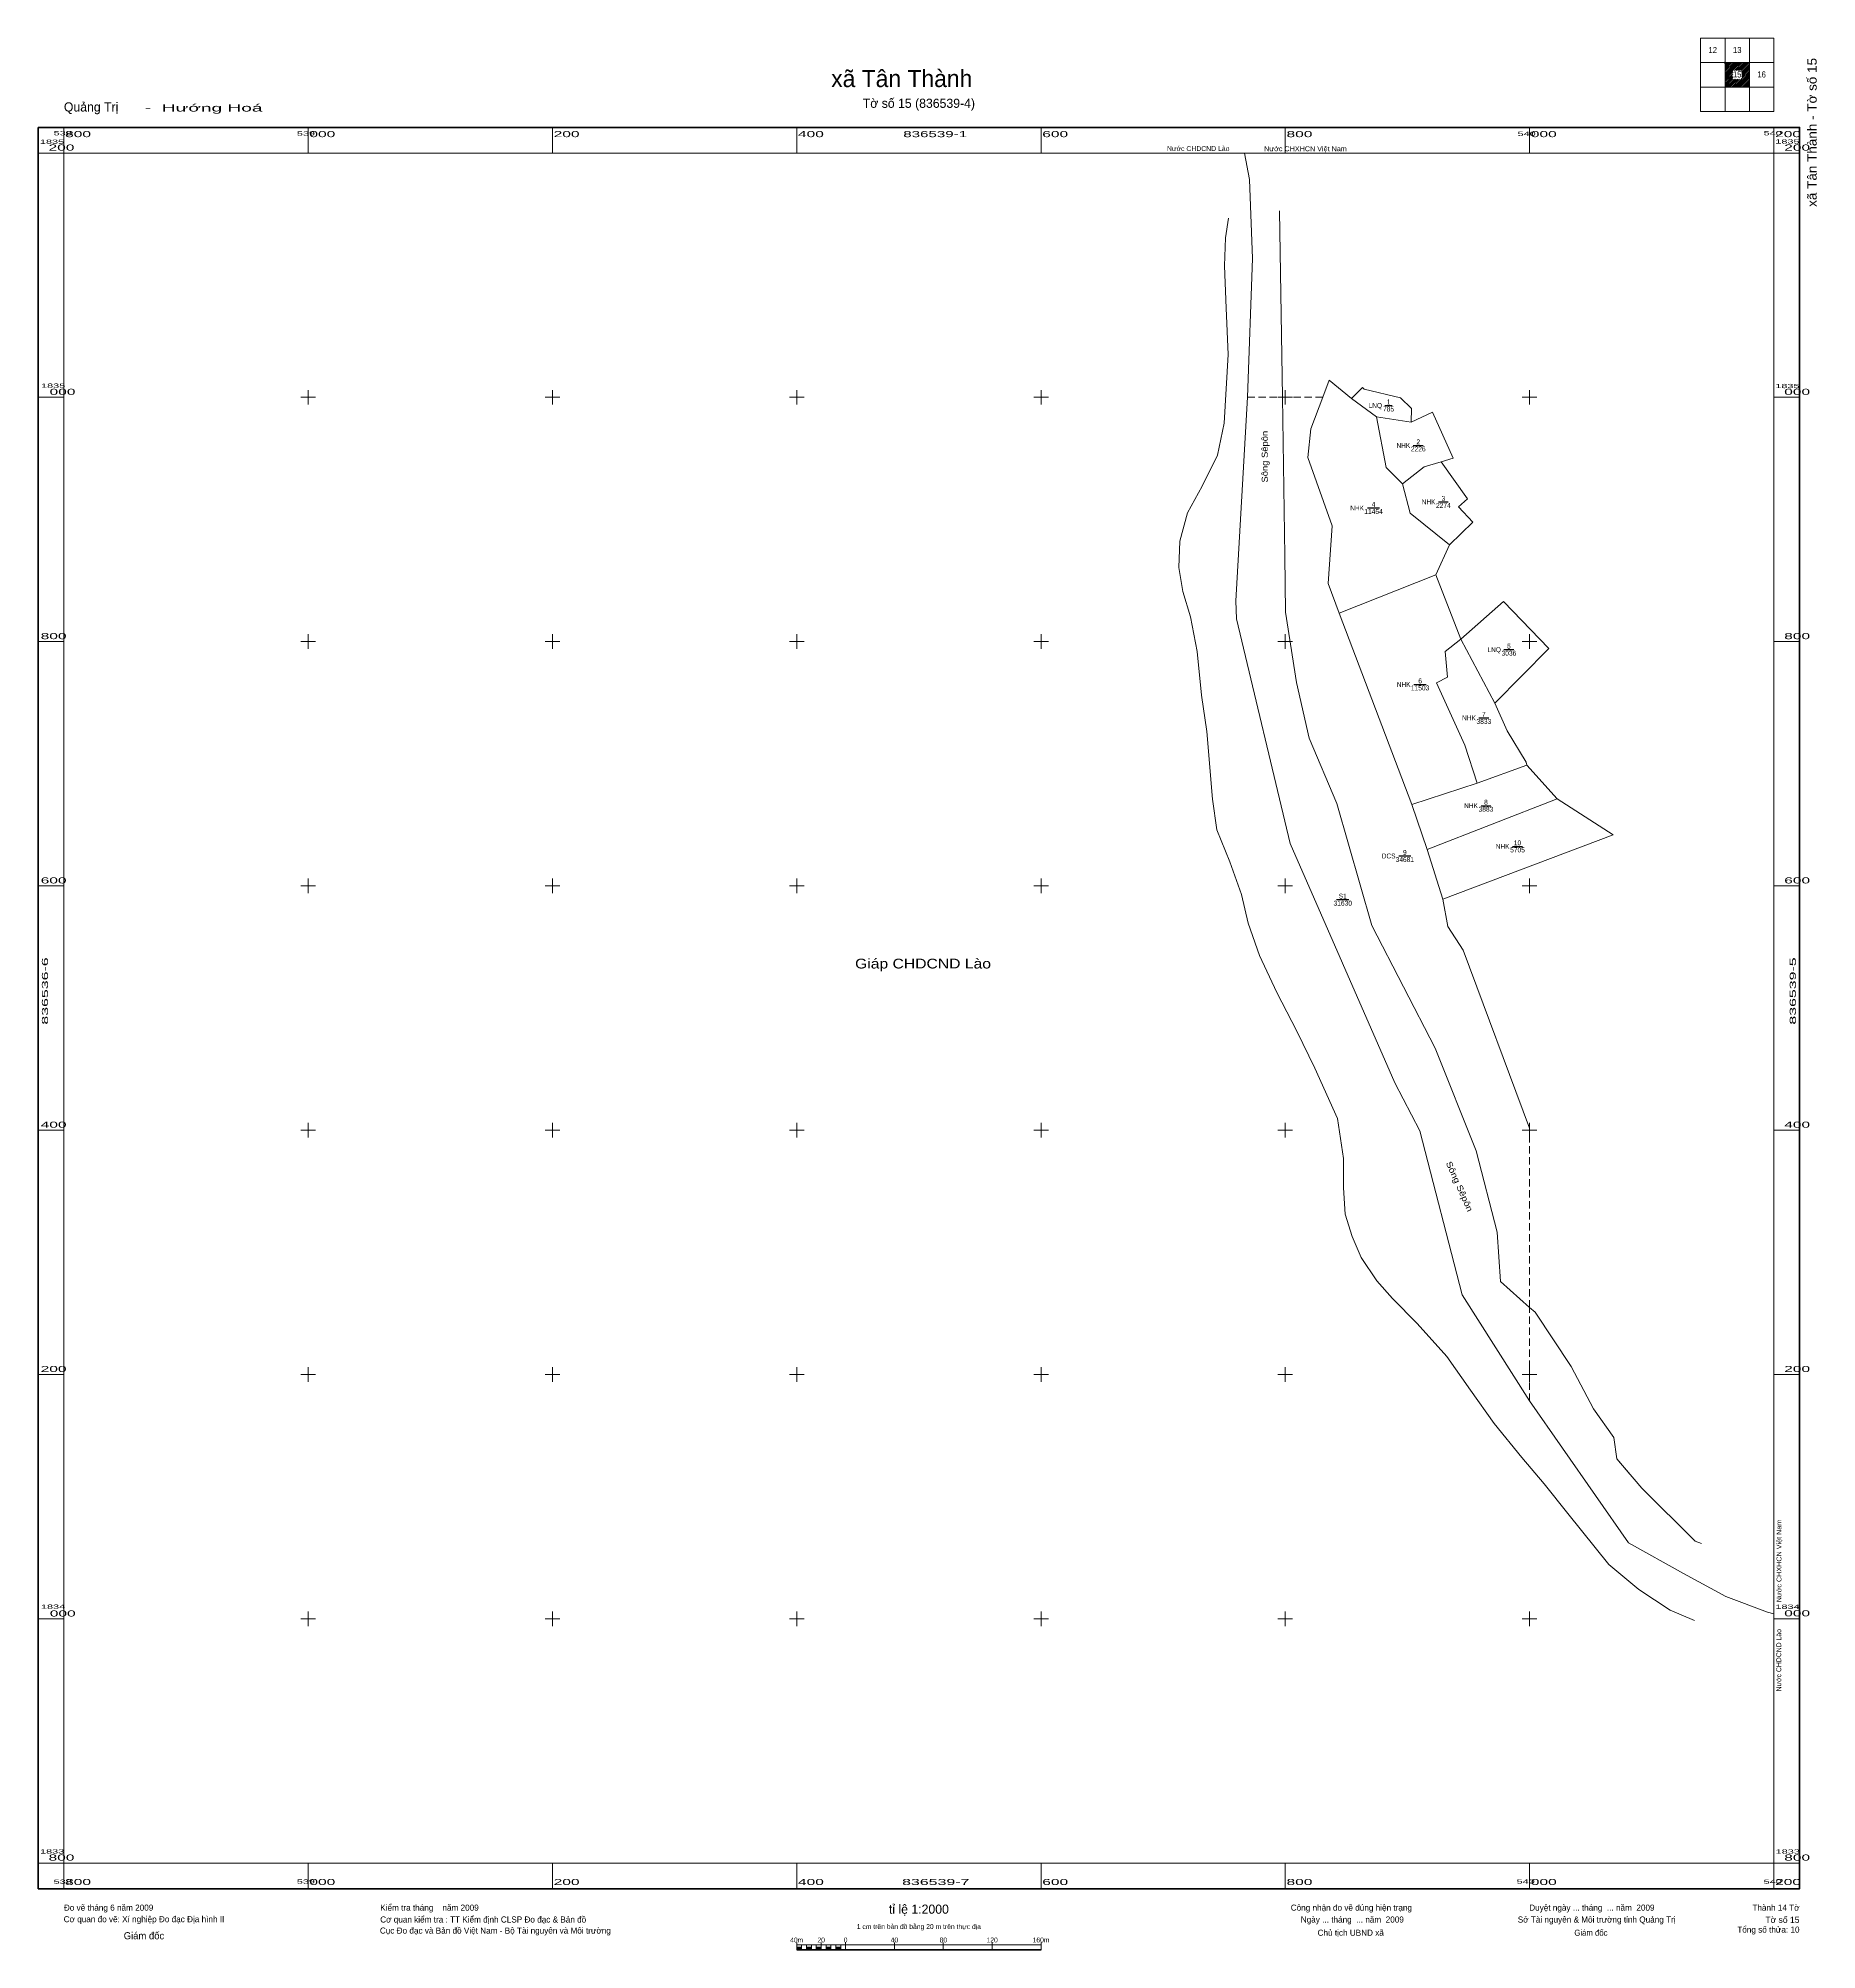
# Model space of a CAD drawing. Header units: metres. Extents: x 538779 to 540235, y 1833729 to 1835294.
import ezdxf
from ezdxf.enums import TextEntityAlignment as Align

# ---------------------------------------------------------------- set-up
doc = ezdxf.new("R2010")
doc.units = ezdxf.units.M
doc.header["$LTSCALE"] = 2
doc.header["$PDMODE"] = 32
doc.header["$PDSIZE"] = 1
doc.linetypes.add('MEDIUM_DASHED', pattern=[4.5, 3, -1.5])
for name, color, linetype, lineweight in [('10', 7, 'Continuous', 13), ('13', 7, 'Continuous', 25), ('23', 7, 'Continuous', 13), ('25', 7, 'MEDIUM_DASHED', 13), ('31', 7, 'Continuous', 13), ('40', 7, 'Continuous', 13), ('63', 7, 'Continuous', 13)]:
    doc.layers.add(name, color=color, linetype=linetype, lineweight=lineweight)
for name, color, linetype in [('39', 7, 'Continuous'), ('41', 7, 'Continuous'), ('58', 7, 'Continuous')]:
    doc.layers.add(name, color=color, linetype=linetype)

msp = doc.modelspace()

# ---------------------------------------------------------------- hatches: boundary and pattern name
at = {"layer": '63'}
for points in [[(539400, 1833729), (539400, 1833731), (539404, 1833731), (539404, 1833729)], [(539408, 1833729), (539408, 1833731), (539412, 1833731), (539412, 1833729)], [(539416, 1833729), (539416, 1833731), (539420, 1833731), (539420, 1833729)], [(539424, 1833729), (539424, 1833731), (539428, 1833731), (539428, 1833729)], [(539432, 1833729), (539432, 1833731), (539436, 1833731), (539436, 1833729)]]:
    msp.add_hatch(color=256, dxfattribs=at).paths.add_polyline_path(points)

# ---------------------------------------------------------------- linework, layer by layer
at = {"layer": '10'}
for p, q in [((539835.96, 1835013.92), (539830.63, 1835000)), ((539854.1, 1834999.02), (539874.67, 1834984.03)), ((539864.6, 1835006.62), (539863.21, 1835008)), ((539902.92, 1834979.6), (539874.67, 1834984.03)), ((539923.29, 1834854.73), (539934.48, 1834879.19)), ((539844.13, 1834823.17), (539923.29, 1834854.73)), ((539923.29, 1834854.73), (539943.6, 1834802)), ((539844.13, 1834823.17), (539903.52, 1834666.7)), ((539971.67, 1834749.61), (539943.6, 1834802)), ((539997.08, 1834701.38), (539997.72, 1834698.76)), ((540022.68, 1834671.42), (539997.72, 1834698.76)), ((539916.17, 1834629.68), (539903.52, 1834666.7)), ((540022.68, 1834671.42), (539916.17, 1834629.68)), ((540068.45, 1834641.83), (540022.68, 1834671.42)), ((540068.45, 1834641.83), (539928.94, 1834589.01)), ((539916.17, 1834629.68), (539928.94, 1834589.01)), ((539928.94, 1834589.01), (539933.05, 1834566.77)), ((539933.05, 1834566.77), (539945.56, 1834547.36)), ((539945.56, 1834547.36), (540000, 1834401.74))]:
    msp.add_line(p, q, dxfattribs=at)
for points in [[(539835.96, 1835013.92), (539854.1, 1834999.02), (539863.21, 1835008)], [(539830.63, 1835000), (539820.76, 1834974.23), (539818.47, 1834950.63), (539838.41, 1834894.9), (539835.11, 1834847.59), (539844.13, 1834823.17)], [(539864.6, 1835006.62), (539894.4, 1834999.48), (539903.43, 1834990.95), (539902.92, 1834979.6)], [(539895.89, 1834929.19), (539882.54, 1834942.49), (539874.67, 1834984.03)], [(539902.92, 1834979.6), (539920.52, 1834987.8), (539937.5, 1834950.19), (539927.56, 1834947.14)], [(539895.89, 1834929.19), (539913.81, 1834943.21), (539927.56, 1834947.14)], [(539934.48, 1834879.19), (539953.63, 1834897.89), (539941.74, 1834910.31), (539949.19, 1834916.82), (539927.56, 1834947.14)], [(539934.48, 1834879.19), (539902.18, 1834905.13), (539895.89, 1834929.19)], [(539971.67, 1834749.61), (540015.84, 1834794.28), (539978.61, 1834832.92), (539943.6, 1834802)], [(539957, 1834684.05), (539947, 1834715.28), (539923.74, 1834766.17), (539932.87, 1834771), (539930.97, 1834791.87), (539943.6, 1834802)], [(539997.08, 1834701.38), (539981.71, 1834727.06), (539971.67, 1834749.61)], [(539903.52, 1834666.7), (539957, 1834684.05), (539997.72, 1834698.76)]]:
    msp.add_lwpolyline(points, dxfattribs=at)
at = {"layer": '13'}
for p, q in [((539881.47, 1834993.34), (539887.58, 1834993.34)), ((539904.79, 1834960.64), (539912.93, 1834960.64)), ((539867.2, 1834909.4), (539877.24, 1834909.4)), ((539925.41, 1834914.41), (539933.44, 1834914.41)), ((539979.01, 1834793.41), (539987.15, 1834793.41)), ((539905.29, 1834764.97), (539915.41, 1834764.97)), ((539958.51, 1834737.53), (539966.6, 1834737.53)), ((539960.22, 1834665.66), (539968.31, 1834665.66)), ((539892.94, 1834624.49), (539902.74, 1834624.49)), ((539986.06, 1834632.35), (539994.18, 1834632.35)), ((539841.99, 1834588.76), (539852.11, 1834588.76))]:
    msp.add_line(p, q, dxfattribs=at)
at = {"layer": '23'}
for p, q in [((539864.6, 1835006.62), (539863.21, 1835008)), ((539997.08, 1834701.38), (539997.72, 1834698.76))]:
    msp.add_line(p, q, dxfattribs=at)
at = {"layer": '25'}
for p, q in [((540000, 1834254.86), (540000, 1834401.74)), ((540000, 1834178.47), (540000, 1834254.86))]:
    msp.add_line(p, q, dxfattribs=at)
msp.add_lwpolyline([(539769, 1835000), (539797.69, 1835000), (539830.63, 1835000)], dxfattribs=at)
at = {"layer": '31'}
msp.add_line((540082.13, 1834118.3), (540071.35, 1834130.89), dxfattribs=at)
for points in [[(540000, 1834254.86), (539976.08, 1834276.05), (539973.31, 1834316.46), (539956.3, 1834383.14), (539922.56, 1834467.08), (539870.75, 1834567.63), (539842.2, 1834667.54), (539819.53, 1834721.07), (539809.04, 1834766.41), (539800.17, 1834824.03), (539799.71, 1834870.14), (539797.69, 1835000), (539795.31, 1835152.59)], [(539753.54, 1835146.78), (539751, 1835130.48), (539750.33, 1835107.77), (539751.67, 1835073.11), (539753.22, 1835035.19), (539750.01, 1834978.94), (539744.6, 1834952.71), (539732.06, 1834927.38), (539720.05, 1834905.55), (539713.54, 1834882.16), (539712.73, 1834860.68), (539716.09, 1834840.93), (539722.38, 1834820.26), (539727.83, 1834791.85), (539731.47, 1834756.2), (539735.83, 1834726.42), (539740.33, 1834671.05), (539743.99, 1834646.02), (539754.68, 1834619.62), (539764.13, 1834593.07), (539769.5, 1834569.49), (539778.96, 1834542.95), (539793.05, 1834512.72), (539809.34, 1834481.03), (539824.06, 1834450.88), (539842.85, 1834409.64), (539847.57, 1834376.77), (539847.66, 1834352.9), (539849.05, 1834331.36), (539854.6, 1834312.95), (539862.21, 1834295.71), (539875.03, 1834276.58), (539887.62, 1834262.11), (539907.91, 1834241.8), (539932.27, 1834214.63), (539951.53, 1834187.03), (539971.05, 1834159.77), (539993.6, 1834132.08), (540012.01, 1834110.47), (540031.19, 1834086.29), (540064.89, 1834044.43), (540089.56, 1834024), (540115.08, 1834007.11), (540135.04, 1833998.5)], [(540071.35, 1834130.89), (540069.05, 1834148.51), (540052.32, 1834171.98), (540033.98, 1834206.64), (540004.46, 1834250.91), (540000, 1834254.86)], [(540140.8, 1834061.5), (540135.44, 1834063.5), (540091.86, 1834106.93), (540071.35, 1834130.89)]]:
    msp.add_lwpolyline(points, dxfattribs=at)
at = {"layer": '40'}
msp.add_lwpolyline([(539766.6, 1835200), (539770.81, 1835178.25), (539773.22, 1835113.63), (539769, 1835000), (539759.43, 1834833.49), (539760.07, 1834818.7), (539804.08, 1834634.83), (539889.53, 1834438.75), (539910.09, 1834399.54), (539944.78, 1834265.17), (540000, 1834178.47), (540080.99, 1834062.03), (540125.96, 1834036.96), (540160.65, 1834018.31), (540194.7, 1834005.45), (540200, 1834004.15)], dxfattribs=at)
at = {"layer": '63'}
for p, q in [((540160, 1835234), (540160, 1835294)), ((540180, 1835234), (540180, 1835294)), ((540140, 1835274), (540200, 1835274)), ((540160, 1835272.58), (540161.42, 1835274)), ((540160, 1835271.18), (540162.82, 1835274)), ((540160, 1835269.76), (540164.24, 1835274)), ((540160, 1835268.34), (540165.66, 1835274)), ((540160, 1835266.92), (540167.08, 1835274)), ((540160, 1835265.52), (540168.48, 1835274)), ((540160, 1835264.1), (540169.9, 1835274)), ((540160, 1835262.68), (540171.32, 1835274)), ((540160, 1835261.28), (540172.72, 1835274)), ((540160, 1835259.86), (540166.5, 1835266.36)), ((540160, 1835258.44), (540166.45, 1835264.89)), ((540160, 1835257.04), (540166.25, 1835263.28)), ((540160, 1835255.62), (540166.43, 1835262.05)), ((540160, 1835254.2), (540166.5, 1835260.7)), ((540161.22, 1835254), (540167.72, 1835260.5)), ((540162.62, 1835254), (540169.12, 1835260.5)), ((540164.04, 1835254), (540170.54, 1835260.5)), ((540165.46, 1835254), (540171.96, 1835260.5)), ((540166.88, 1835254), (540173.36, 1835260.5)), ((540167.64, 1835267.5), (540174.14, 1835274)), ((540168.28, 1835254), (540180, 1835265.72)), ((540169.06, 1835267.5), (540175.56, 1835274)), ((540169.7, 1835254), (540180, 1835264.3)), ((540170.48, 1835267.5), (540176.98, 1835274)), ((540171.12, 1835254), (540180, 1835262.88)), ((540171.88, 1835267.5), (540178.38, 1835274)), ((540172.52, 1835254), (540180, 1835261.48)), ((540173.3, 1835267.5), (540179.8, 1835274)), ((540173.5, 1835266.28), (540180, 1835272.78)), ((540173.5, 1835260.64), (540180, 1835267.12)), ((540173.65, 1835265.03), (540180, 1835271.38)), ((540173.69, 1835263.65), (540180, 1835269.96)), ((540173.8, 1835262.34), (540180, 1835268.54)), ((540173.94, 1835254), (540180, 1835260.06)), ((540140, 1835254), (540200, 1835254)), ((540175.36, 1835254), (540180, 1835258.64)), ((540176.76, 1835254), (540180, 1835257.24)), ((540178.18, 1835254), (540180, 1835255.82)), ((540179.6, 1835254), (540180, 1835254.4)), ((538800, 1835200), (538800, 1835221)), ((539000, 1835200), (539000, 1835221)), ((539200, 1835200), (539200, 1835221)), ((539400, 1835200), (539400, 1835221)), ((539600, 1835200), (539600, 1835221)), ((539800, 1835200), (539800, 1835221)), ((540000, 1835200), (540000, 1835221)), ((540200, 1835200), (540200, 1835221)), ((538800, 1835200), (538779, 1835200)), ((540200, 1835200), (540221, 1835200)), ((538800, 1835000), (538779, 1835000)), ((538994, 1835000), (539006, 1835000)), ((539000, 1834994), (539000, 1835006)), ((539194, 1835000), (539206, 1835000)), ((539200, 1834994), (539200, 1835006)), ((539394, 1835000), (539406, 1835000)), ((539400, 1834994), (539400, 1835006)), ((539594, 1835000), (539606, 1835000)), ((539600, 1834994), (539600, 1835006)), ((539794, 1835000), (539806, 1835000)), ((539800, 1834994), (539800, 1835006)), ((539994, 1835000), (540006, 1835000)), ((540000, 1834994), (540000, 1835006)), ((540200, 1835000), (540221, 1835000)), ((539000, 1834794), (539000, 1834806)), ((539200, 1834794), (539200, 1834806)), ((539400, 1834794), (539400, 1834806)), ((539600, 1834794), (539600, 1834806)), ((539800, 1834794), (539800, 1834806)), ((540000, 1834794), (540000, 1834806)), ((538800, 1834800), (538779, 1834800)), ((538994, 1834800), (539006, 1834800)), ((539194, 1834800), (539206, 1834800)), ((539394, 1834800), (539406, 1834800)), ((539594, 1834800), (539606, 1834800)), ((539794, 1834800), (539806, 1834800)), ((539994, 1834800), (540006, 1834800)), ((540200, 1834800), (540221, 1834800)), ((539000, 1834594), (539000, 1834606)), ((539200, 1834594), (539200, 1834606)), ((539400, 1834594), (539400, 1834606)), ((539600, 1834594), (539600, 1834606)), ((539800, 1834594), (539800, 1834606)), ((540000, 1834594), (540000, 1834606)), ((538800, 1834600), (538779, 1834600)), ((538994, 1834600), (539006, 1834600)), ((539194, 1834600), (539206, 1834600)), ((539394, 1834600), (539406, 1834600)), ((539594, 1834600), (539606, 1834600)), ((539794, 1834600), (539806, 1834600)), ((539994, 1834600), (540006, 1834600)), ((540200, 1834600), (540221, 1834600)), ((538800, 1834400), (538779, 1834400)), ((538994, 1834400), (539006, 1834400)), ((539000, 1834394), (539000, 1834406)), ((539194, 1834400), (539206, 1834400)), ((539200, 1834394), (539200, 1834406)), ((539394, 1834400), (539406, 1834400)), ((539400, 1834394), (539400, 1834406)), ((539594, 1834400), (539606, 1834400)), ((539600, 1834394), (539600, 1834406)), ((539794, 1834400), (539806, 1834400)), ((539800, 1834394), (539800, 1834406)), ((539994, 1834400), (540006, 1834400)), ((540000, 1834394), (540000, 1834406)), ((540200, 1834400), (540221, 1834400)), ((538800, 1834200), (538779, 1834200)), ((538994, 1834200), (539006, 1834200)), ((539000, 1834194), (539000, 1834206)), ((539194, 1834200), (539206, 1834200)), ((539200, 1834194), (539200, 1834206)), ((539394, 1834200), (539406, 1834200)), ((539400, 1834194), (539400, 1834206)), ((539594, 1834200), (539606, 1834200)), ((539600, 1834194), (539600, 1834206)), ((539794, 1834200), (539806, 1834200)), ((539800, 1834194), (539800, 1834206)), ((539994, 1834200), (540006, 1834200)), ((540000, 1834194), (540000, 1834206)), ((540200, 1834200), (540221, 1834200)), ((538800, 1834000), (538779, 1834000)), ((538994, 1834000), (539006, 1834000)), ((539000, 1833994), (539000, 1834006)), ((539194, 1834000), (539206, 1834000)), ((539200, 1833994), (539200, 1834006)), ((539394, 1834000), (539406, 1834000)), ((539400, 1833994), (539400, 1834006)), ((539594, 1834000), (539606, 1834000)), ((539600, 1833994), (539600, 1834006)), ((539794, 1834000), (539806, 1834000)), ((539800, 1833994), (539800, 1834006)), ((539994, 1834000), (540006, 1834000)), ((540000, 1833994), (540000, 1834006)), ((540200, 1834000), (540221, 1834000)), ((538800, 1833800), (538779, 1833800)), ((538800, 1833800), (538800, 1833779)), ((539000, 1833800), (539000, 1833779)), ((539200, 1833800), (539200, 1833779)), ((539400, 1833800), (539400, 1833779)), ((539600, 1833800), (539600, 1833779)), ((539800, 1833800), (539800, 1833779)), ((540000, 1833800), (540000, 1833779)), ((540200, 1833800), (540200, 1833779)), ((540200, 1833800), (540221, 1833800)), ((539400, 1833729), (539400, 1833735)), ((539400, 1833733), (539600, 1833733)), ((539404, 1833729), (539404, 1833733)), ((539408, 1833729), (539408, 1833733)), ((539412, 1833729), (539412, 1833733)), ((539416, 1833729), (539416, 1833733)), ((539420, 1833729), (539420, 1833735)), ((539420, 1833729), (539420, 1833733)), ((539424, 1833729), (539424, 1833733)), ((539428, 1833729), (539428, 1833733)), ((539432, 1833729), (539432, 1833733)), ((539436, 1833729), (539436, 1833733)), ((539440, 1833729), (539440, 1833735)), ((539480, 1833729), (539480, 1833735)), ((539520, 1833729), (539520, 1833735)), ((539560, 1833729), (539560, 1833735)), ((539600, 1833729), (539600, 1833735))]:
    msp.add_line(p, q, dxfattribs=at)
at = {"layer": '63', "lineweight": 53}
msp.add_line((539400, 1833729), (539600, 1833729), dxfattribs=at)
at = {"layer": '63'}
for points in [[(540140, 1835234), (540200, 1835234), (540200, 1835294), (540140, 1835294)], [(538800, 1835200), (540200, 1835200), (540200, 1833800), (538800, 1833800)], [(539400, 1833729), (539400, 1833731), (539404, 1833731), (539404, 1833729)], [(539408, 1833729), (539408, 1833731), (539412, 1833731), (539412, 1833729)], [(539416, 1833729), (539416, 1833731), (539420, 1833731), (539420, 1833729)], [(539424, 1833729), (539424, 1833731), (539428, 1833731), (539428, 1833729)], [(539432, 1833729), (539432, 1833731), (539436, 1833731), (539436, 1833729)]]:
    msp.add_lwpolyline(points, close=True, dxfattribs=at)
at = {"layer": '63', "lineweight": 158}
msp.add_lwpolyline([(538779, 1835221), (540221, 1835221), (540221, 1833779), (538779, 1833779)], close=True, dxfattribs=at)
at = {"layer": '63'}
msp.add_point((540160, 1835274), dxfattribs=at)

# ---------------------------------------------------------------- texts
at = {"layer": '13', "width": 0.8}
for s, p in [('LNQ ', (539880.71, 1834991.34)), ('NHK ', (539903.77, 1834958.64)), ('NHK ', (539924.41, 1834912.41)), ('NHK ', (539865.94, 1834907.4)), ('LNQ ', (539977.99, 1834791.41)), ('NHK ', (539904.03, 1834762.97)), ('NHK ', (539957.5, 1834735.53)), ('NHK ', (539959.21, 1834663.66)), ('NHK ', (539985.04, 1834630.35)), ('DCS ', (539891.72, 1834622.49))]:
    msp.add_text(s, height=4, dxfattribs=at).set_placement(p, align=Align.RIGHT)
at = {"layer": '13'}
for s, width, p in [('1', 0.7, (539884.52, 1834994.23)), ('785', 0.85, (539884.52, 1834988.45)), ('2', 0.85, (539908.86, 1834961.53)), ('2226', 0.85, (539908.86, 1834955.75)), ('3', 0.85, (539929.43, 1834915.3)), ('11454', 0.85, (539872.22, 1834904.51)), ('4', 0.8, (539872.22, 1834910.29)), ('2274', 0.85, (539929.42, 1834909.52)), ('3036', 0.85, (539983.08, 1834788.52)), ('5', 0.85, (539983.08, 1834794.3)), ('11503', 0.85, (539910.35, 1834760.08)), ('6', 0.85, (539910.35, 1834765.86)), ('3833', 0.85, (539962.56, 1834732.64)), ('7', 0.85, (539962.56, 1834738.42)), ('8', 0.85, (539964.27, 1834666.55)), ('3883', 0.85, (539964.26, 1834660.77)), ('10', 0.85, (539990.11, 1834633.24)), ('34681', 0.8, (539897.84, 1834619.6)), ('9', 0.8, (539897.85, 1834625.38)), ('5705', 0.85, (539990.11, 1834627.46)), ('31630', 0.85, (539847.03, 1834583.85)), ('S1', 0.8, (539847.04, 1834589.63))]:
    msp.add_text(s, height=4, dxfattribs=dict(at, width=width)).set_placement(p, align=Align.CENTER)
at = {"layer": '39'}
for rotation, width, p in [(90.124, 1.15, (539785.64, 1834951.42)), (293.904, 1.2, (539940.3, 1834352.94))]:
    msp.add_text('Sông Sêpôn', height=5, rotation=rotation, dxfattribs=dict(at, width=width)).set_placement(p, align=Align.CENTER)
at = {"layer": '41', "width": 1.2}
msp.add_text('Giáp CHDCND Lào', height=8, dxfattribs=at).set_placement((539447.75, 1834532.39))
at = {"layer": '58'}
for s, width, p in [('Nước CHDCND Lào', 1.05, (539728.71, 1835201.65)), ('Nước CHXHCN Việt Nam', 1.1, (539816.48, 1835201.51))]:
    msp.add_text(s, height=4, dxfattribs=dict(at, width=width)).set_placement(p, align=Align.CENTER)
for s, width, p in [('Nước CHXHCN Việt Nam', 1.1, (540206.18, 1834047.29)), ('Nước CHDCND Lào', 1.05, (540205.99, 1833966.03))]:
    msp.add_text(s, height=4, rotation=90, dxfattribs=dict(at, width=width)).set_placement(p, align=Align.CENTER)
at = {"layer": '63'}
for s, height, width, p in [('12', 5, 0.9, (540149.97, 1835281.86)), ('13', 5, 0.95, (540169.98, 1835281.86)), ('15', 5, 0.95, (540169.98, 1835261.86)), ('16', 5, 0.9, (540189.97, 1835261.86)), ('836539-1', 5, 1.85, (539513.34, 1835213)), ('836539-7', 5, 1.95, (539513.81, 1833782)), ('40m', 4, 0.95, (539400, 1833735)), ('20', 4, 0.95, (539420, 1833735)), ('0', 4, 0.9, (539440, 1833735)), ('40', 4, 0.95, (539480, 1833735)), ('80', 4, 0.95, (539520, 1833735)), ('120', 4, 0.95, (539559.99, 1833735)), ('160m', 4, 0.95, (539600.01, 1833735))]:
    msp.add_text(s, height=height, dxfattribs=dict(at, width=width)).set_placement(p, align=Align.CENTER)
at = {"layer": '63', "width": 1.1}
msp.add_text('xã Tân Thành - Tờ số 15', height=7.5, rotation=90, dxfattribs=at).set_placement((540235, 1835277.86), align=Align.RIGHT)
at = {"layer": '63'}
for s, height, p in [('xã Tân Thành', 14, (539485.98, 1835254)), ('Tờ số 15 (836539-4)', 7.5, (539500.01, 1835237)), ('tỉ lệ 1:2000', 7.5, (539500.01, 1833758.5)), ('Công nhận đo vẽ đúng hiện trạng', 5, (539854.08, 1833761)), ('Duyệt ngày ... tháng  ... năm  2009', 5, (540051, 1833761)), ('1 cm trên bản đồ bằng 20 m trên thực địa', 4, (539499.99, 1833746))]:
    msp.add_text(s, height=height, dxfattribs=at).set_placement(p, align=Align.CENTER)
for s, height, p in [('Quảng Trị', 7.5, (538800, 1835234)), ('Đo vẽ tháng 6 năm 2009', 5, (538800, 1833761)), ('Kiểm tra tháng    năm 2009', 5, (539059, 1833761)), ('Cơ quan đo vẽ: Xí nghiệp Đo đạc Địa hình II', 5, (538799.83, 1833751.55)), (' Giám đốc', 5.8, (538846.81, 1833737.59)), ('Cục Đo đạc và Bản đồ Việt Nam - Bộ Tài nguyên và Môi trường', 5, (539058.72, 1833742.22)), ('Cơ quan kiểm tra : TT Kiểm định CLSP Đo đạc & Bản đồ', 5, (539059, 1833751.29)), ('Ngày ... tháng  ... năm  2009', 5, (539812.69, 1833751.26)), ('Chủ tịch UBND xã', 5, (539826.43, 1833740.46)), ('Sở Tài nguyên & Môi trường tỉnh Quảng Trị', 5, (539990.32, 1833751.26))]:
    msp.add_text(s, height=height, dxfattribs=at).set_placement(p)
for s, height, width, p in [('  -  Hướng Hoá', 6, 1.95, (538857.53, 1835234)), ('800', 5, 1.9, (538801, 1835213)), ('000', 5, 1.9, (539001, 1835213)), ('200', 5, 1.9, (539201, 1835213)), ('400', 5, 1.9, (539401, 1835213)), ('600', 5, 1.9, (539601, 1835213)), ('800', 5, 1.9, (539801, 1835213)), ('000', 5, 1.9, (540001, 1835213)), ('200', 5, 1.9, (540201, 1835213)), ('1835', 3.5, 1.9, (538780.39, 1835207.54)), ('1835', 3.5, 1.9, (540201.18, 1835207.72)), ('1835', 3.5, 1.9, (538781.33, 1835007.82)), ('1835', 3.5, 1.9, (540201.19, 1835007.51)), ('000', 5, 1.9, (538788.27, 1835002)), ('800', 5, 1.9, (538781, 1834802)), ('600', 5, 1.9, (538781, 1834602)), ('400', 5, 1.9, (538781, 1834402)), ('200', 5, 1.9, (538781, 1834202)), ('1834', 3.5, 1.9, (538781.26, 1834008.16)), ('1834', 3.5, 1.9, (540201.27, 1834008.1)), ('000', 5, 1.9, (538788.46, 1834001.82)), ('1833', 3.5, 1.9, (538780.48, 1833807.74)), ('1833', 3.5, 1.9, (540201.43, 1833807.68)), ('800', 5, 1.9, (538801, 1833782)), ('000', 5, 1.9, (539001, 1833782)), ('200', 5, 1.9, (539201, 1833782)), ('400', 5, 1.9, (539401, 1833782)), ('600', 5, 1.9, (539601, 1833782)), ('800', 5, 1.9, (539801, 1833782)), ('000', 5, 1.9, (540001, 1833782)), ('200', 5, 1.9, (540201, 1833782)), ('Giám đốc ', 5, 0.95, (540036.62, 1833740.46))]:
    msp.add_text(s, height=height, dxfattribs=dict(at, width=width)).set_placement(p)
for s, height, width, p in [('538', 3.5, 1.9, (538806.45, 1835214.5)), ('539', 3.5, 1.9, (539005.62, 1835214.22)), ('540', 3.5, 1.9, (540004.96, 1835213.99)), ('540', 3.5, 1.9, (540206.45, 1835214.5)), ('200', 5, 1.9, (538808.64, 1835202)), ('200', 5, 1.9, (540229.64, 1835202)), ('000', 5, 1.9, (540229.64, 1835002)), ('800', 5, 1.9, (540229.64, 1834802)), ('600', 5, 1.9, (540229.64, 1834602)), ('400', 5, 1.9, (540229.64, 1834402)), ('200', 5, 1.9, (540229.64, 1834202)), ('000', 5, 1.9, (540229.64, 1834002)), ('800', 5, 1.9, (538808.64, 1833802)), ('800', 5, 1.9, (540229.64, 1833802)), ('538', 3.5, 1.9, (538806.45, 1833783)), ('539', 3.5, 1.9, (539005.54, 1833783.07)), ('540', 3.5, 1.9, (540004.22, 1833783.16)), ('540', 3.5, 1.9, (540206.45, 1833783)), ('Tờ số 15', 5, 1.05, (540221, 1833751))]:
    msp.add_text(s, height=height, dxfattribs=dict(at, width=width)).set_placement(p, align=Align.RIGHT)
at = {"layer": '63', "width": 1.95}
for s, p in [('836536-6', (538787, 1834513.95)), ('836539-5', (540218, 1834513.95))]:
    msp.add_text(s, height=5, rotation=90, dxfattribs=at).set_placement(p, align=Align.CENTER)
at = {"layer": '63'}
for s, p in [('Thành 14 Tờ', (540221, 1833761)), ('Tổng số thửa: 10', (540221, 1833743))]:
    msp.add_text(s, height=5, dxfattribs=at).set_placement(p, align=Align.RIGHT)

doc.saveas('drawing.dxf')
